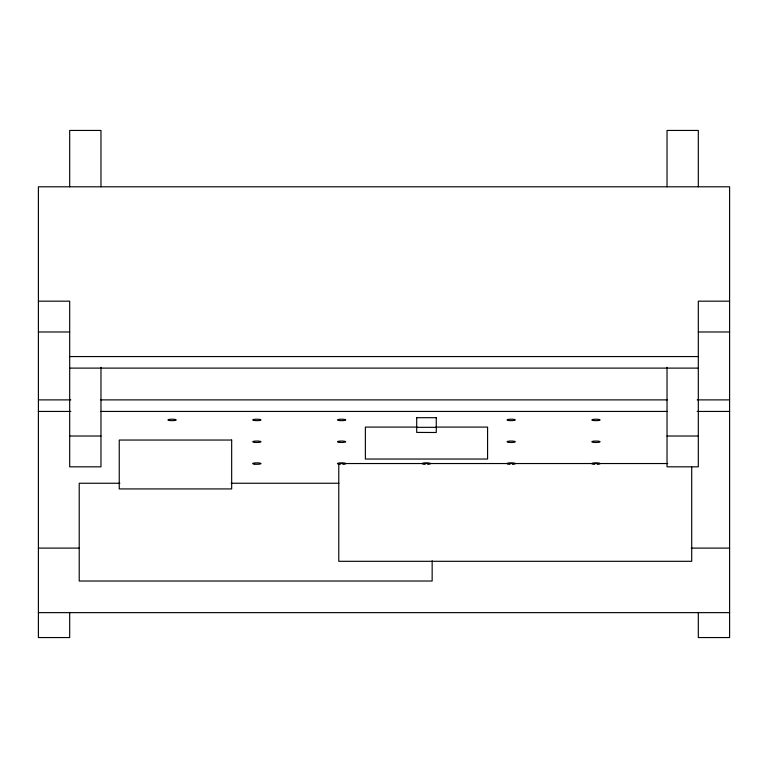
<?xml version="1.0" encoding="UTF-8"?>
<svg xmlns="http://www.w3.org/2000/svg" width="768" height="768" viewBox="0 0 768 768"><rect width="100%" height="100%" fill="white"/><g stroke="black" fill="none" stroke-linecap="round" stroke-linejoin="round"><path stroke-width="1.15" d="M38.4 301.171L69.686 301.171L69.686 466.829L100.973 466.829L100.973 367.373M729.6 301.171L698.314 301.171L698.314 466.829L667.027 466.829L667.027 367.373M38.4 331.978L69.686 331.978M698.314 331.978L729.6 331.978M69.6 356.563L698.4 356.563M69.6 368.112L698.4 368.112M38.4 399.888L70.8 399.888M100.8 399.888L667.2 399.888M697.2 399.888L729.6 399.888M38.4 411.437L70.8 411.437M100.8 411.437L667.2 411.437M697.2 411.437L729.6 411.437M416.707 417.696L436.262 417.696M416.899 427.085L365.376 427.085L365.376 459.034L487.584 459.034L487.584 427.085L436.07 427.085M416.707 427.325L436.262 427.325M69.686 436.022L100.973 436.022M667.027 436.022L698.314 436.022M667.776 463.536L338.774 463.536L338.774 561.302L691.709 561.302L691.709 467.107M119.894 483.254L79.219 483.254L79.219 581.021L432.154 581.021L432.154 560.746M231.158 483.254L338.832 483.254M38.4 548.102L79.2 548.102M691.2 548.102L729.6 548.102M38.4 612.634L729.6 612.634M698.314 186.768L698.314 130.445L667.027 130.445L667.027 186.768M698.314 612.394L698.314 637.555L729.6 637.555L729.6 186.797L38.4 186.797L38.4 637.555L69.686 637.555L69.686 612.394M436.262 417.619L436.262 432.499L416.707 432.422L416.707 417.619M100.973 186.768L100.973 130.445L69.686 130.445L69.686 186.768M340.272 464.266A4.157 0.72 0 0 1 338.266 463.152A4.157 0.72 0 0 1 344.966 463.152A4.157 0.72 0 0 1 342.95 464.266M425.05 464.266A4.157 0.72 0 0 1 423.034 463.152A4.157 0.72 0 0 1 429.734 463.152A4.157 0.72 0 0 1 427.728 464.266M509.827 464.266A4.157 0.72 0 0 1 507.811 463.152A4.157 0.72 0 0 1 514.512 463.152A4.157 0.72 0 0 1 512.496 464.266M594.605 464.266A4.157 0.72 0 0 1 592.589 463.152A4.157 0.72 0 0 1 599.29 463.152A4.157 0.72 0 0 1 597.274 464.266M231.667 440.045L119.242 440.045L119.242 488.928L231.667 488.928L231.667 440.045M254.525 464.179A4.157 0.72 0 0 0 260.986 463.632A4.157 0.72 0 0 0 254.995 462.931A4.157 0.72 0 0 0 254.525 464.179M169.978 420.547A4.157 0.72 0 0 0 176.218 419.923A4.157 0.72 0 0 0 169.978 419.299A4.157 0.72 0 0 0 169.978 420.547M254.755 420.547A4.157 0.72 0 0 0 260.995 419.923A4.157 0.72 0 0 0 254.755 419.299A4.157 0.72 0 0 0 254.755 420.547M254.755 442.378A4.157 0.72 0 0 0 260.995 441.754A4.157 0.72 0 0 0 254.755 441.13A4.157 0.72 0 0 0 254.755 442.378M339.302 442.349A4.157 0.72 0 0 0 345.754 441.802A4.157 0.72 0 0 0 339.773 441.11A4.157 0.72 0 0 0 339.302 442.349M509.088 442.378A4.157 0.72 0 0 0 515.318 441.754A4.157 0.72 0 0 0 509.088 441.13A4.157 0.72 0 0 0 509.088 442.378M593.866 442.378A4.157 0.72 0 0 0 600.096 441.754A4.157 0.72 0 0 0 593.866 441.13A4.157 0.72 0 0 0 593.866 442.378M509.088 420.547A4.157 0.72 0 0 0 515.318 419.923A4.157 0.72 0 0 0 509.088 419.299A4.157 0.72 0 0 0 509.088 420.547M593.866 420.547A4.157 0.72 0 0 0 600.096 419.923A4.157 0.72 0 0 0 593.866 419.299A4.157 0.72 0 0 0 593.866 420.547M339.533 420.547A4.157 0.72 0 0 0 345.763 419.923A4.157 0.72 0 0 0 339.533 419.299A4.157 0.72 0 0 0 339.533 420.547"/></g></svg>
